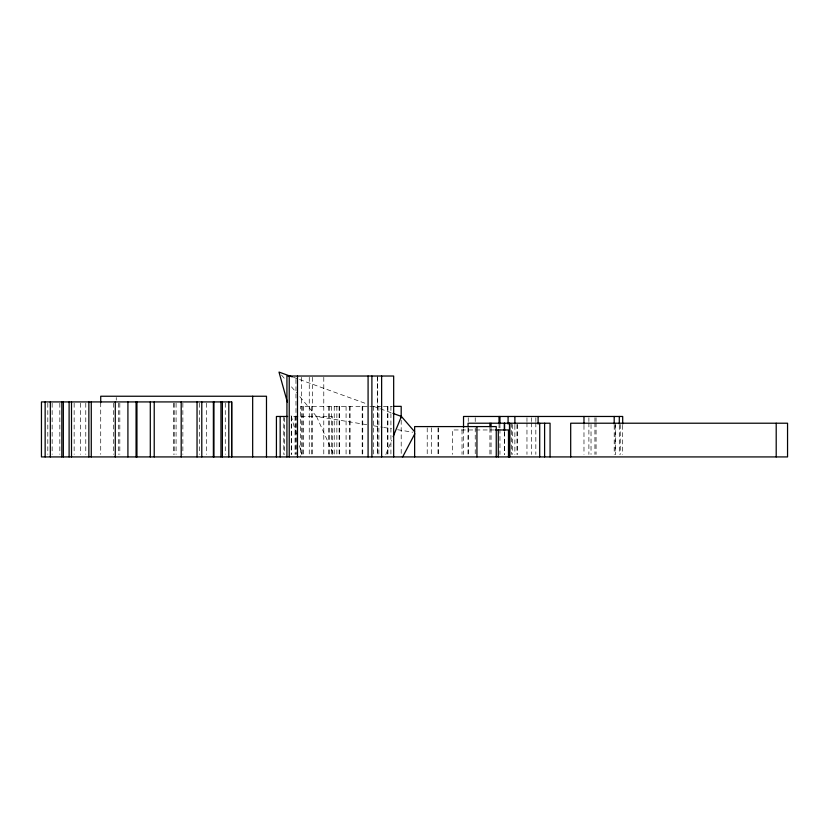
<?xml version="1.0" encoding="UTF-8"?>
<svg xmlns="http://www.w3.org/2000/svg" width="829" height="829" viewBox="0 0 829 829"><rect width="100%" height="100%" fill="white"/><g stroke="black" fill="none" stroke-linecap="round" stroke-linejoin="round"><path stroke-width="0.62" stroke-dasharray="4.14 3.11" d="M385.837 454.541L391.671 440.261M367.257 406.355L300.492 406.355L300.492 456.924M369.848 406.355L382.501 406.355M383.464 406.355L392.324 406.355M494.467 429.961L452.406 429.961L452.406 454.354M299.849 396.728L316.533 416.448L367.237 424.749M373.578 425.785L382.449 427.236M383.713 427.453L391.319 428.697M397.661 429.733L412.873 432.22M293.539 377.35L298.388 379.102M299.601 379.537L366.263 403.702M373.537 406.345L391.723 412.935M281.497 375.029L284.834 378.977M291.507 386.863L296.513 392.78M316.533 416.448L333.735 454.613M291.124 415.743L296.316 434.469M299.435 445.691L301.86 454.427M622.693 425.318L622.693 454.396M620.237 424.469L620.237 454.427M619.294 425.318L619.294 454.396M615.522 423.215L615.522 454.427M615.139 425.318L615.139 454.396M614.196 425.318L614.196 454.396M596.061 417.733L596.061 421.526M596.061 422.79L596.061 454.396M594.932 417.733L594.932 421.526M594.932 422.79L594.932 454.396M591.025 424.469L591.025 454.427M588.891 417.733L588.891 421.526M588.891 422.79L588.891 454.396M583.979 425.318L583.979 454.396M535.835 417.733L535.835 421.526M535.835 422.79L535.835 454.396M531.679 417.733L531.679 421.526M531.679 422.79L531.679 454.396M526.964 417.733L526.964 421.526M526.964 422.79L526.964 454.396M517.545 424.469L517.545 454.427M516.975 424.469L516.975 454.427M514.882 425.318L514.882 454.396M512.363 424.469L512.363 454.427M511.503 423.215L511.503 454.427M504.602 431.95L504.602 454.427M504.312 431.95L504.312 454.427M499.96 425.318L499.96 427.847M499.96 429.111L499.96 454.396M499.017 425.318L499.017 427.847M491.069 428.21L491.069 454.427M489.918 428.21L489.918 454.427M475.224 417.733L475.224 421.526M475.224 427.847L475.224 454.396M468.24 417.733L468.24 421.526M468.24 427.847L468.24 454.396M468.053 428.21L468.053 454.427M463.525 429.111L463.525 454.396M462.033 429.961L462.033 454.354M438.551 427.847L438.551 454.396M438.013 427.847L438.013 454.396M431.339 427.847L431.287 454.396M427.215 427.847L427.215 454.396M401.195 420.262L401.195 456.924M390.915 406.355L390.915 454.396M387.931 406.355L387.931 456.924M387.578 406.355L387.578 456.924M378.874 406.355L378.874 454.396M377.682 376.024L377.682 454.354M377.35 377.299L377.402 456.924M373.496 406.355L373.496 456.924M362.75 406.355L362.75 456.924M362.18 406.355L362.18 456.924M350.087 406.355L350.087 456.924M349.558 406.355L349.558 456.924M346.076 406.355L346.076 456.924M339.61 406.355L339.61 456.924M339.123 406.355L339.123 456.924M336.864 406.355L336.864 456.924M334.232 406.355L334.232 456.924M332.46 454.396L332.46 416.469L291.269 416.469L291.269 454.396M331.662 406.355L331.662 456.924M329.403 406.355L329.403 454.396M328.357 406.355L328.357 456.924M323.787 377.299L323.787 454.354M312.315 377.299L312.315 454.354M311.414 406.355L311.414 456.924M309.258 377.299L309.258 454.354M303.404 406.355L303.404 456.924M302.761 406.355L302.761 456.924M301.611 377.299L301.611 454.354M296.036 416.469L296.036 454.396L295.953 377.299M295.051 416.469L295.051 454.396M291.694 416.469L291.694 454.396M284.254 417.733L284.254 454.396M283.819 416.469L283.819 454.396M225.27 403.205L225.27 454.365M206.348 403.205L206.348 454.365M199.447 403.205L199.447 454.365M182.867 403.205L182.867 454.365M176.08 403.205L176.08 454.365M174.235 403.205L174.235 454.365M173.582 403.205L173.582 454.365M119.822 403.205L119.822 454.365M118.34 403.205L118.34 454.365M116.257 397.537L116.257 400.117M113.563 403.205L113.563 454.365M100.723 402.697L100.723 454.344M85.781 403.205L85.781 454.365M80.382 403.205L80.382 454.365M74.144 403.205L74.144 454.365M59.833 403.205L59.833 454.365M52.144 403.205L52.144 454.365M47.813 403.205L47.813 454.365"/><path stroke-width="1.24" d="M393.133 436.686L401.412 416.448L392.936 413.37M402.676 456.924L414.821 433.743M393.485 406.355L401.195 406.355L401.195 417.733M287.663 416.469L276.42 416.469L276.42 456.924M495.576 429.961L508.478 429.961L508.478 456.924M292.326 376.905L279 372.076L287.311 402.024M401.412 416.448L414.583 431.681M776.203 423.215L776.203 456.924M622.693 424.054L622.693 416.469L463.525 416.469L463.525 427.847M619.294 416.469L619.294 424.054M614.196 416.469L614.196 424.054M583.979 416.469L583.979 424.054M570.694 456.924L570.694 423.215L787.55 423.215L787.55 456.924L41.45 456.924L41.45 401.92L231.716 401.92L231.716 456.924M550.062 456.924L550.062 423.215L468.053 423.215L468.053 426.966M544.601 423.215L544.601 456.924M539.71 423.215L539.71 456.924M538.104 416.469L538.104 424.054M514.882 416.469L514.882 424.054M509.773 423.215L509.773 456.924M509.493 423.215L509.493 456.924M508.084 416.469L508.084 424.054M504.602 423.215L504.602 430.707M504.312 423.215L504.312 430.707M499.96 416.469L499.96 424.054M499.017 416.469L499.017 424.054M498.291 429.961L498.291 456.924M496.25 456.924L496.25 426.583L414.635 426.583L414.635 456.924M491.069 423.215L491.069 426.966M489.918 423.215L489.918 426.966M476.944 426.583L476.944 456.924M393.671 456.924L393.671 376.024L286.927 376.024L286.927 456.924M381.63 376.024L381.63 456.924M371.9 376.024L371.9 456.924M368.086 376.024L368.086 456.924M297.487 376.024L297.487 456.924M289.228 376.024L289.228 456.924M280.171 416.469L280.171 456.924M266.482 456.924L266.482 396.241L100.723 396.241L100.723 402.697M252.669 396.241L252.669 456.924M231.633 401.92L231.633 456.924M228.794 401.92L228.794 456.924M222.39 401.92L222.39 456.924M220.96 401.92L220.96 456.924M213.965 401.92L213.965 456.924M213.374 401.92L213.374 456.924M201.789 401.92L201.789 456.924M197.043 401.92L197.043 456.924M181.199 401.92L181.199 456.924M154.225 401.92L154.225 456.924M150.298 401.92L150.298 456.924M136.951 401.92L136.951 456.924M136.06 401.92L136.06 456.924M127.915 401.92L127.915 456.924M115.272 401.92L115.272 456.924M91.273 401.92L91.273 456.924M88.858 401.92L88.858 456.924M71.501 401.92L71.501 456.924M69.108 401.92L69.108 456.924M63.346 401.92L63.346 456.924M61.823 401.92L61.823 456.924M50.331 401.92L50.331 456.924M45.149 401.92L45.149 456.924"/></g></svg>
